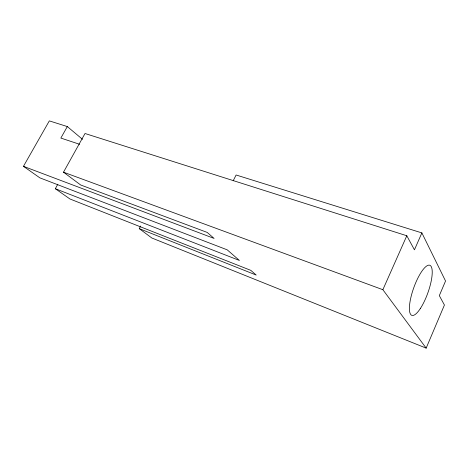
<?xml version="1.0" encoding="UTF-8"?>
<svg xmlns="http://www.w3.org/2000/svg" width="469" height="469" viewBox="0 0 469 469"><rect width="100%" height="100%" fill="white"/><g stroke="black" fill="none" stroke-linecap="round" stroke-linejoin="round"><path stroke-width="0.7" d="M140.612 226.04L139.252 228.632L151.827 238L426.163 348.121L444.424 305.026L439.318 295.622L445.55 281.013L421.877 232.905L236.106 174.996L233.193 180.794M421.877 232.905L414.438 249.819L406.805 235.76L85.018 133.501L63.503 172.187L80.656 184.974L207.198 232.419L214.116 238.434L23.45 166.331L49.327 120.879L67.319 126.571L82.526 139.34M426.163 348.121L382.868 289.701L406.805 235.76M139.252 228.632L256.221 275.069L250.804 270.355L69.945 198.979L55.33 188.714L57.798 184.27M67.319 126.571L60.853 138.068L79.63 144.288M63.503 172.187L382.868 289.701M55.33 188.714L239.419 260.447L227.219 249.836L39.859 177.851L23.45 166.331M420.447 308.373A26.622 7.504 -70.3 0 0 430.87 266.064A26.622 7.504 -70.3 0 0 411.12 296.455A26.622 7.504 -70.3 0 0 420.447 308.373"/></g></svg>
